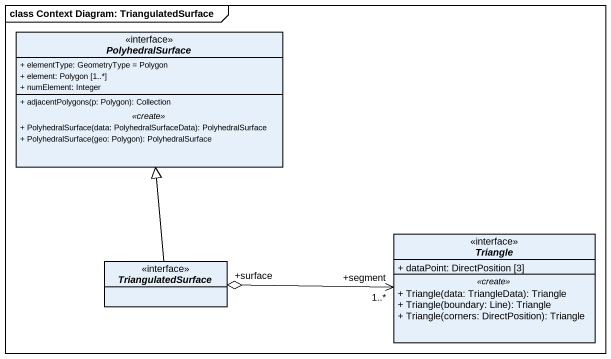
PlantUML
@startuml
mainframe class Context Diagram: TriangulatedSurface
hide circle
hide empty members
skinparam classAttributeIconSize 0
interface PolyhedralSurface {
  + elementType: GeometryType = Polygon
  + element: Polygon [1..*]
  + numElement: Integer
  --
  + adjacentPolygons(p: Polygon): Collection
  .. <<create>> ..
  + PolyhedralSurface(data: PolyhedralSurfaceData): PolyhedralSurface
  + PolyhedralSurface(geo: Polygon): PolyhedralSurface
}
interface TriangulatedSurface
interface Triangle {
  + dataPoint: DirectPosition [3]
  .. <<create>> ..
  + Triangle(data: TriangleData): Triangle
  + Triangle(boundary: Line): Triangle
  + Triangle(corners: DirectPosition): Triangle
}
TriangulatedSurface -up-|> PolyhedralSurface
Triangle "+segment\n1..*" <-left-o "+surface" TriangulatedSurface
@enduml
